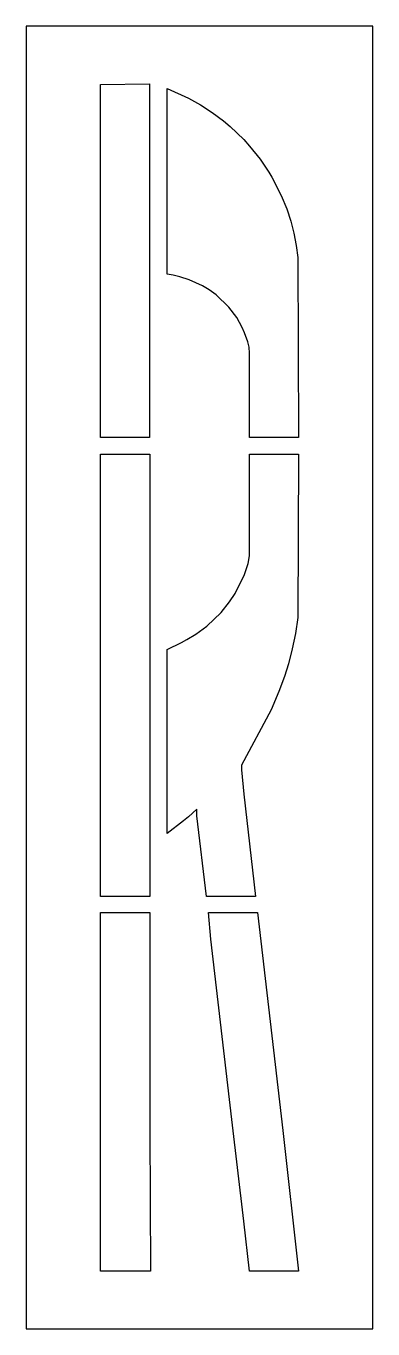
# Model space of a CAD drawing. Header units: inches. Extents: x 0 to 21, y 0 to 79.
import ezdxf

# ---------------------------------------------------------------- set-up
doc = ezdxf.new("R2010")
doc.units = ezdxf.units.IN
doc.header["$MEASUREMENT"] = 0
doc.layers.add('CUT', color=1, linetype='Continuous')

msp = doc.modelspace()

# ---------------------------------------------------------------- linework, layer by layer
at = {"layer": 'CUT'}
for points in [[(0, 0), (21, 0), (21, 79), (0, 79)], [(7.475, 54.053), (4.508, 54.053), (4.508, 75.447), (7.475, 75.5)], [(15.788, 67.908), (16.025, 67.179), (16.215, 66.451), (16.362, 65.699), (16.457, 64.97), (16.5, 54.054), (13.527, 54.054), (13.527, 59.163), (13.501, 59.521), (13.422, 59.846), (13.232, 60.392), (13.088, 60.719), (12.751, 61.319), (12.277, 61.964), (11.511, 62.699), (11.076, 63.016), (10.688, 63.248), (9.873, 63.614), (9.303, 63.797), (8.9, 63.892), (8.537, 63.949), (8.537, 75.221), (9.834, 74.628), (10.554, 74.214), (11.266, 73.758), (11.947, 73.245), (12.358, 72.901), (13.178, 72.114), (13.537, 71.719), (14.167, 70.93), (14.694, 70.148), (14.884, 69.829), (15.452, 68.736)], [(7.483, 53.044), (7.483, 26.222), (4.508, 26.222), (4.508, 53.044)], [(13.039, 33.908), (13.181, 32.425), (13.899, 26.224), (10.929, 26.224), (10.335, 31.104), (10.335, 31.523), (9.842, 31.053), (9.525, 30.8), (8.536, 30.041), (8.536, 41.193), (9.406, 41.617), (9.739, 41.799), (10.269, 42.122), (10.942, 42.622), (11.803, 43.448), (12.323, 44.093), (12.66, 44.602), (13.229, 45.74), (13.452, 46.412), (13.527, 46.886), (13.527, 53.044), (16.497, 53.044), (16.457, 43.129), (16.315, 42.172), (16.12, 41.239), (15.883, 40.327), (15.645, 39.553), (15.313, 38.642), (14.837, 37.541), (13.043, 34.181)], [(7.523, 3.5), (4.5, 3.5), (4.5, 25.258), (7.483, 25.258), (7.483, 12.063)], [(14.022, 25.256), (15.555, 12.041), (16.495, 3.501), (13.521, 3.501), (13.189, 6.529), (12.465, 12.701), (11.195, 23.633), (11.048, 25.256)]]:
    msp.add_lwpolyline(points, close=True, dxfattribs=at)

doc.saveas('drawing.dxf')
